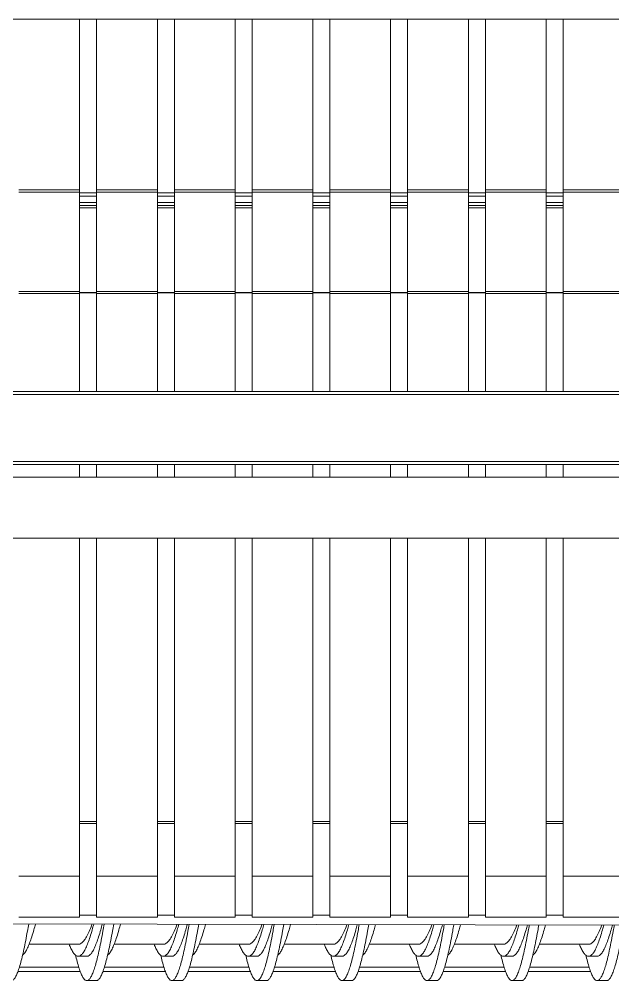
# Model space of a CAD drawing. Header units: millimetres. Extents: x 1761 to 11571, y -2876 to 3504.
# Drawn here: x 3321 to 3365, y -282.7 to -211.6 of the extents above; entities that cross this region are included whole.
import ezdxf

# ---------------------------------------------------------------- set-up
doc = ezdxf.new("R2010")
doc.units = ezdxf.units.MM
doc.layers.add('new', color=7, linetype='Continuous')

# ---------------------------------------------------------------- blocks, each defined once
blk = doc.blocks.new('SBJ')
at = {"color": 9, "linetype": 'Continuous', "lineweight": 15}
for p, q in [((172868.9, 76141.16), (176145.9, 76141.16)), ((173861.26, 76000.86), (173861.26, 76141.16)), ((173875.26, 76000.86), (173875.26, 76141.16)), ((173925.26, 76000.86), (173925.26, 76141.16)), ((173939.26, 76000.86), (173939.26, 76141.16)), ((173989.26, 76000.86), (173989.26, 76141.16)), ((174003.26, 76000.86), (174003.26, 76141.16)), ((174053.26, 76000.86), (174053.26, 76141.16)), ((174067.26, 76000.86), (174067.26, 76141.16)), ((174117.26, 76000.86), (174117.26, 76141.16)), ((174131.26, 76000.86), (174131.26, 76141.16)), ((174181.26, 76000.86), (174181.26, 76141.16)), ((174195.26, 76000.86), (174195.26, 76141.16)), ((174245.26, 76000.86), (174245.26, 76141.16)), ((174259.26, 76000.86), (174259.26, 76141.16)), ((173861.26, 76000.86), (173811.26, 76000.86)), ((173861.26, 75999.06), (173861.26, 76000.86)), ((173925.26, 76000.86), (173875.26, 76000.86)), ((173875.26, 75999.06), (173875.26, 76000.86)), ((173925.26, 75999.06), (173925.26, 76000.86)), ((173989.26, 76000.86), (173939.26, 76000.86)), ((173939.26, 75999.06), (173939.26, 76000.86)), ((173989.26, 75999.06), (173989.26, 76000.86)), ((174053.26, 76000.86), (174003.26, 76000.86)), ((174003.26, 75999.06), (174003.26, 76000.86)), ((174053.26, 75999.06), (174053.26, 76000.86)), ((174117.26, 76000.86), (174067.26, 76000.86)), ((174067.26, 75999.06), (174067.26, 76000.86)), ((174117.26, 75999.06), (174117.26, 76000.86)), ((174181.26, 76000.86), (174131.26, 76000.86)), ((174131.26, 75999.06), (174131.26, 76000.86)), ((174181.26, 75999.06), (174181.26, 76000.86)), ((174245.26, 76000.86), (174195.26, 76000.86)), ((174195.26, 75999.06), (174195.26, 76000.86)), ((174245.26, 75999.06), (174245.26, 76000.86)), ((174309.26, 76000.86), (174259.26, 76000.86)), ((174259.26, 75999.06), (174259.26, 76000.86)), ((173861.26, 75999.06), (173811.26, 75999.06)), ((173861.26, 75917.18), (173861.26, 75999.06)), ((173875.26, 75998.28), (173861.26, 75998.28)), ((173875.26, 75995.79), (173861.26, 75995.79)), ((173925.26, 75999.06), (173875.26, 75999.06)), ((173875.26, 75917.18), (173875.26, 75999.06)), ((173925.26, 75917.18), (173925.26, 75999.06)), ((173939.26, 75998.28), (173925.26, 75998.28)), ((173939.26, 75995.79), (173925.26, 75995.79)), ((173989.26, 75999.06), (173939.26, 75999.06)), ((173939.26, 75917.18), (173939.26, 75999.06)), ((173989.26, 75917.18), (173989.26, 75999.06)), ((174003.26, 75998.28), (173989.26, 75998.28)), ((174003.26, 75995.79), (173989.26, 75995.79)), ((174053.26, 75999.06), (174003.26, 75999.06)), ((174003.26, 75917.18), (174003.26, 75999.06)), ((174053.26, 75917.18), (174053.26, 75999.06)), ((174067.26, 75998.28), (174053.26, 75998.28)), ((174067.26, 75995.79), (174053.26, 75995.79)), ((174117.26, 75999.06), (174067.26, 75999.06)), ((174067.26, 75917.18), (174067.26, 75999.06)), ((174117.26, 75917.18), (174117.26, 75999.06)), ((174131.26, 75998.28), (174117.26, 75998.28)), ((174131.26, 75995.79), (174117.26, 75995.79)), ((174181.26, 75999.06), (174131.26, 75999.06)), ((174131.26, 75917.18), (174131.26, 75999.06)), ((174181.26, 75917.18), (174181.26, 75999.06)), ((174195.26, 75998.28), (174181.26, 75998.28)), ((174195.26, 75995.79), (174181.26, 75995.79)), ((174245.26, 75999.06), (174195.26, 75999.06)), ((174195.26, 75917.18), (174195.26, 75999.06)), ((174245.26, 75917.18), (174245.26, 75999.06)), ((174259.26, 75998.28), (174245.26, 75998.28)), ((174259.26, 75995.79), (174245.26, 75995.79)), ((174309.26, 75999.06), (174259.26, 75999.06)), ((174259.26, 75917.18), (174259.26, 75999.06)), ((173875.26, 75990.45), (173861.26, 75990.45)), ((173861.26, 75990.37), (173875.26, 75990.37)), ((173875.26, 75987.86), (173861.26, 75987.86)), ((173875.26, 75985.96), (173861.26, 75985.96)), ((173939.26, 75990.45), (173925.26, 75990.45)), ((173925.26, 75990.37), (173939.26, 75990.37)), ((173939.26, 75987.86), (173925.26, 75987.86)), ((173939.26, 75985.96), (173925.26, 75985.96)), ((174003.26, 75990.45), (173989.26, 75990.45)), ((173989.26, 75990.37), (174003.26, 75990.37)), ((174003.26, 75987.86), (173989.26, 75987.86)), ((174003.26, 75985.96), (173989.26, 75985.96)), ((174067.26, 75990.45), (174053.26, 75990.45)), ((174053.26, 75990.37), (174067.26, 75990.37)), ((174067.26, 75987.86), (174053.26, 75987.86)), ((174067.26, 75985.96), (174053.26, 75985.96)), ((174131.26, 75990.45), (174117.26, 75990.45)), ((174117.26, 75990.37), (174131.26, 75990.37)), ((174131.26, 75987.86), (174117.26, 75987.86)), ((174131.26, 75985.96), (174117.26, 75985.96)), ((174195.26, 75990.45), (174181.26, 75990.45)), ((174181.26, 75990.37), (174195.26, 75990.37)), ((174195.26, 75987.86), (174181.26, 75987.86)), ((174195.26, 75985.96), (174181.26, 75985.96)), ((174259.26, 75990.45), (174245.26, 75990.45)), ((174245.26, 75990.37), (174259.26, 75990.37)), ((174259.26, 75987.86), (174245.26, 75987.86)), ((174259.26, 75985.96), (174245.26, 75985.96)), ((173861.26, 75917.18), (173811.26, 75917.18)), ((173861.26, 75915.73), (173811.26, 75915.73)), ((173861.26, 75915.73), (173861.26, 75917.18)), ((173875.26, 75916.4), (173861.26, 75916.4)), ((173875.26, 75916.07), (173861.26, 75916.07)), ((173861.26, 75835.03), (173861.26, 75915.73)), ((173925.26, 75917.18), (173875.26, 75917.18)), ((173875.26, 75915.73), (173875.26, 75917.18)), ((173925.26, 75915.73), (173875.26, 75915.73)), ((173875.26, 75835.03), (173875.26, 75915.73)), ((173925.26, 75915.73), (173925.26, 75917.18)), ((173939.26, 75916.4), (173925.26, 75916.4)), ((173939.26, 75916.07), (173925.26, 75916.07)), ((173925.26, 75835.03), (173925.26, 75915.73)), ((173989.26, 75917.18), (173939.26, 75917.18)), ((173939.26, 75915.73), (173939.26, 75917.18)), ((173989.26, 75915.73), (173939.26, 75915.73)), ((173939.26, 75835.03), (173939.26, 75915.73)), ((173989.26, 75915.73), (173989.26, 75917.18)), ((174003.26, 75916.4), (173989.26, 75916.4)), ((174003.26, 75916.07), (173989.26, 75916.07)), ((173989.26, 75835.03), (173989.26, 75915.73)), ((174053.26, 75917.18), (174003.26, 75917.18)), ((174003.26, 75915.73), (174003.26, 75917.18)), ((174053.26, 75915.73), (174003.26, 75915.73)), ((174003.26, 75835.03), (174003.26, 75915.73)), ((174053.26, 75915.73), (174053.26, 75917.18)), ((174067.26, 75916.4), (174053.26, 75916.4)), ((174067.26, 75916.07), (174053.26, 75916.07)), ((174053.26, 75835.03), (174053.26, 75915.73)), ((174117.26, 75917.18), (174067.26, 75917.18)), ((174067.26, 75915.73), (174067.26, 75917.18)), ((174117.26, 75915.73), (174067.26, 75915.73)), ((174067.26, 75835.03), (174067.26, 75915.73)), ((174117.26, 75915.73), (174117.26, 75917.18)), ((174131.26, 75916.4), (174117.26, 75916.4)), ((174131.26, 75916.07), (174117.26, 75916.07)), ((174117.26, 75835.03), (174117.26, 75915.73)), ((174181.26, 75917.18), (174131.26, 75917.18)), ((174131.26, 75915.73), (174131.26, 75917.18)), ((174181.26, 75915.73), (174131.26, 75915.73)), ((174131.26, 75835.03), (174131.26, 75915.73)), ((174181.26, 75915.73), (174181.26, 75917.18)), ((174195.26, 75916.4), (174181.26, 75916.4)), ((174195.26, 75916.07), (174181.26, 75916.07)), ((174181.26, 75835.03), (174181.26, 75915.73)), ((174245.26, 75917.18), (174195.26, 75917.18)), ((174195.26, 75915.73), (174195.26, 75917.18)), ((174245.26, 75915.73), (174195.26, 75915.73)), ((174195.26, 75835.03), (174195.26, 75915.73)), ((174245.26, 75915.73), (174245.26, 75917.18)), ((174259.26, 75916.4), (174245.26, 75916.4)), ((174259.26, 75916.07), (174245.26, 75916.07)), ((174245.26, 75835.03), (174245.26, 75915.73)), ((174309.26, 75917.18), (174259.26, 75917.18)), ((174259.26, 75915.73), (174259.26, 75917.18)), ((174309.26, 75915.73), (174259.26, 75915.73)), ((174259.26, 75835.03), (174259.26, 75915.73)), ((172780.82, 75835.03), (176221.12, 75835.03)), ((176221.62, 75832.53), (172780.32, 75832.53)), ((172780.32, 75777.53), (176221.62, 75777.53)), ((176221.47, 75775.03), (172780.47, 75775.03)), ((173861.26, 75764.48), (173861.26, 75775.03)), ((173875.26, 75764.48), (173875.26, 75775.03)), ((173925.26, 75764.48), (173925.26, 75775.03)), ((173939.26, 75764.48), (173939.26, 75775.03)), ((173989.26, 75764.48), (173989.26, 75775.03)), ((174003.26, 75764.48), (174003.26, 75775.03)), ((174053.26, 75764.48), (174053.26, 75775.03)), ((174067.26, 75764.48), (174067.26, 75775.03)), ((174117.26, 75764.48), (174117.26, 75775.03)), ((174131.26, 75764.48), (174131.26, 75775.03)), ((174181.26, 75764.48), (174181.26, 75775.03)), ((174195.26, 75764.48), (174195.26, 75775.03)), ((174245.26, 75764.48), (174245.26, 75775.03)), ((174259.26, 75764.48), (174259.26, 75775.03)), ((175944.97, 75764.48), (173056.97, 75764.48)), ((172860.57, 75714.48), (176147.57, 75714.48)), ((173861.26, 75436.55), (173861.26, 75714.48)), ((173875.26, 75436.55), (173875.26, 75714.48)), ((173925.26, 75436.55), (173925.26, 75714.48)), ((173939.26, 75436.55), (173939.26, 75714.48)), ((173989.26, 75436.55), (173989.26, 75714.48)), ((174003.26, 75436.55), (174003.26, 75714.48)), ((174053.26, 75436.55), (174053.26, 75714.48)), ((174067.26, 75436.55), (174067.26, 75714.48)), ((174117.26, 75436.55), (174117.26, 75714.48)), ((174131.26, 75436.55), (174131.26, 75714.48)), ((174181.26, 75436.55), (174181.26, 75714.48)), ((174195.26, 75436.55), (174195.26, 75714.48)), ((174245.26, 75436.55), (174245.26, 75714.48)), ((174259.26, 75436.55), (174259.26, 75714.48)), ((173875.26, 75481.5), (173861.26, 75481.5)), ((173861.26, 75479.93), (173875.26, 75479.93)), ((173939.26, 75481.5), (173925.26, 75481.5)), ((173925.26, 75479.93), (173939.26, 75479.93)), ((174003.26, 75481.5), (173989.26, 75481.5)), ((173989.26, 75479.93), (174003.26, 75479.93)), ((174067.26, 75481.5), (174053.26, 75481.5)), ((174053.26, 75479.93), (174067.26, 75479.93)), ((174131.26, 75481.5), (174117.26, 75481.5)), ((174117.26, 75479.93), (174131.26, 75479.93)), ((174195.26, 75481.5), (174181.26, 75481.5)), ((174181.26, 75479.93), (174195.26, 75479.93)), ((174259.26, 75481.5), (174245.26, 75481.5)), ((174245.26, 75479.93), (174259.26, 75479.93)), ((173861.26, 75436.55), (173811.26, 75436.55)), ((173861.26, 75402.66), (173861.26, 75436.55)), ((173925.26, 75436.55), (173875.26, 75436.55)), ((173875.26, 75402.66), (173875.26, 75436.55)), ((173925.26, 75402.66), (173925.26, 75436.55)), ((173989.26, 75436.55), (173939.26, 75436.55)), ((173939.26, 75402.66), (173939.26, 75436.55)), ((173989.26, 75402.66), (173989.26, 75436.55)), ((174053.26, 75436.55), (174003.26, 75436.55)), ((174003.26, 75402.66), (174003.26, 75436.55)), ((174053.26, 75402.66), (174053.26, 75436.55)), ((174117.26, 75436.55), (174067.26, 75436.55)), ((174067.26, 75402.66), (174067.26, 75436.55)), ((174117.26, 75402.66), (174117.26, 75436.55)), ((174181.26, 75436.55), (174131.26, 75436.55)), ((174131.26, 75402.66), (174131.26, 75436.55)), ((174181.26, 75402.66), (174181.26, 75436.55)), ((174245.26, 75436.55), (174195.26, 75436.55)), ((174195.26, 75402.66), (174195.26, 75436.55)), ((174245.26, 75402.66), (174245.26, 75436.55)), ((174309.26, 75436.55), (174259.26, 75436.55)), ((174259.26, 75402.66), (174259.26, 75436.55)), ((173811.26, 75402.66), (173861.26, 75402.66)), ((173861.26, 75404.53), (173875.26, 75404.53)), ((173875.26, 75402.66), (173925.26, 75402.66)), ((173925.26, 75404.53), (173939.26, 75404.53)), ((173939.26, 75402.66), (173989.26, 75402.66)), ((173989.26, 75404.53), (174003.26, 75404.53)), ((174003.26, 75402.66), (174053.26, 75402.66)), ((174053.26, 75404.53), (174067.26, 75404.53)), ((174067.26, 75402.66), (174117.26, 75402.66)), ((174117.26, 75404.53), (174131.26, 75404.53)), ((174131.26, 75402.66), (174181.26, 75402.66)), ((174181.26, 75404.53), (174195.26, 75404.53)), ((174195.26, 75402.66), (174245.26, 75402.66)), ((174245.26, 75404.53), (174259.26, 75404.53)), ((174259.26, 75402.66), (174309.26, 75402.66)), ((174426.41, 75396.09), (172854.28, 75398.77)), ((173819.65, 75380.53), (173860.14, 75380.53)), ((173889.65, 75380.53), (173930.14, 75380.53)), ((173959.65, 75380.53), (174000.14, 75380.53)), ((174029.65, 75380.53), (174070.14, 75380.53)), ((174099.65, 75380.53), (174140.14, 75380.53)), ((174169.65, 75380.53), (174210.14, 75380.53)), ((174239.65, 75380.53), (174280.14, 75380.53)), ((173860.14, 75370.6), (173867.19, 75370.6)), ((173930.14, 75370.6), (173937.19, 75370.6)), ((174000.14, 75370.6), (174007.19, 75370.6)), ((174070.14, 75370.6), (174077.19, 75370.6)), ((174140.14, 75370.6), (174147.19, 75370.6)), ((174210.14, 75370.6), (174217.19, 75370.6)), ((174280.14, 75370.6), (174287.19, 75370.6)), ((173860.67, 75361.53), (173811.6, 75361.53)), ((173930.67, 75361.53), (173881.6, 75361.53)), ((174000.67, 75361.53), (173951.6, 75361.53)), ((174070.67, 75361.53), (174021.6, 75361.53)), ((174140.67, 75361.53), (174091.6, 75361.53)), ((174210.67, 75361.53), (174161.6, 75361.53)), ((174280.67, 75361.53), (174231.6, 75361.53)), ((173861.85, 75358.03), (173810.42, 75358.03)), ((173931.85, 75358.03), (173880.42, 75358.03)), ((174001.85, 75358.03), (173950.42, 75358.03)), ((174071.85, 75358.03), (174020.42, 75358.03)), ((174141.85, 75358.03), (174090.42, 75358.03)), ((174211.85, 75358.03), (174160.42, 75358.03)), ((174281.85, 75358.03), (174230.42, 75358.03)), ((173867.19, 75350.6), (173875.08, 75350.6)), ((173937.19, 75350.6), (173945.08, 75350.6)), ((174007.19, 75350.6), (174015.08, 75350.6)), ((174077.19, 75350.6), (174085.08, 75350.6)), ((174147.19, 75350.6), (174155.08, 75350.6)), ((174217.19, 75350.6), (174225.08, 75350.6)), ((174287.19, 75350.6), (174295.08, 75350.6))]:
    blk.add_line(p, q, dxfattribs=at)
for points, knots in [([(173819.37, 75397.12), (173819.02, 75395.16), (173818.18, 75390.49), (173816.86, 75383.55), (173815.4, 75376.41), (173813.94, 75369.95), (173812.48, 75364.27), (173811.02, 75359.47), (173809.57, 75355.63), (173808.11, 75352.79), (173806.65, 75351.14), (173805.64, 75350.45), (173805.12, 75350.63), (173805.08, 75350.64)], [0, 0, 0, 0, 0.0738288, 0.1758397, 0.2779319, 0.3799206, 0.4819758, 0.5840311, 0.6860198, 0.788112, 0.8901229, 0.9921338, 1, 1, 1, 1]), ([(173824.92, 75397.11), (173824.49, 75395.53), (173823.47, 75391.81), (173821.87, 75386.59), (173820.12, 75381.52), (173818.37, 75377.29), (173816.63, 75374.07), (173815.26, 75372.14), (173814.47, 75371.67), (173814.27, 75371.55)], [0, 0, 0, 0, 0.121678, 0.286115, 0.450553, 0.614906, 0.77926, 0.943698, 1, 1, 1, 1]), ([(173872.9, 75397.03), (173872.47, 75395.48), (173871.47, 75391.79), (173869.87, 75386.59), (173868.12, 75381.52), (173866.37, 75377.3), (173864.63, 75374.03), (173862.87, 75371.77), (173861.12, 75370.59), (173859.37, 75370.52), (173857.63, 75371.56), (173855.87, 75373.69), (173854.2, 75376.64), (173853.11, 75379.3), (173852.61, 75380.53)], [0, 0, 0, 0, 0.062728, 0.149006, 0.235284, 0.321518, 0.407752, 0.49403, 0.580307, 0.666541, 0.752775, 0.839053, 0.925331, 1, 1, 1, 1]), ([(173881.47, 75397.02), (173881.12, 75395.09), (173880.29, 75390.45), (173878.97, 75383.55), (173877.51, 75376.41), (173876.06, 75369.95), (173874.6, 75364.27), (173873.14, 75359.47), (173871.68, 75355.63), (173870.22, 75352.81), (173868.76, 75351.06), (173867.31, 75350.42), (173865.85, 75350.89), (173864.39, 75352.47), (173862.93, 75355.13), (173861.47, 75358.81), (173860.02, 75363.51), (173858.86, 75367.78), (173858.19, 75370.72), (173858.01, 75371.51)], [0, 0, 0, 0, 0.044177, 0.106343, 0.168558, 0.23071, 0.292903, 0.355095, 0.417247, 0.479462, 0.541628, 0.603793, 0.666008, 0.72816, 0.790353, 0.852545, 0.914697, 0.976912, 1, 1, 1, 1]), ([(173860.14, 75380.56), (173860.18, 75380.55), (173860.94, 75380.33), (173862.44, 75381.14), (173864.63, 75383.1), (173866.81, 75386.43), (173869, 75390.91), (173870.54, 75394.56), (173871.34, 75396.81), (173871.42, 75397.04)], [0, 0, 0, 0, 0.00992, 0.203745, 0.397563, 0.591377, 0.785186, 0.978993, 1, 1, 1, 1]), ([(173879.95, 75397.02), (173879.53, 75395.47), (173878.52, 75391.78), (173876.93, 75386.59), (173875.18, 75381.52), (173873.43, 75377.31), (173871.68, 75374.02), (173869.93, 75371.8), (173868.43, 75370.67), (173867.52, 75370.72), (173867.19, 75370.74)], [0, 0, 0, 0, 0.099499, 0.236713, 0.373926, 0.51107, 0.648213, 0.785427, 0.92264, 1, 1, 1, 1]), ([(173889.35, 75397), (173889.01, 75395.08), (173888.18, 75390.45), (173886.86, 75383.55), (173885.4, 75376.41), (173883.94, 75369.95), (173882.48, 75364.27), (173881.02, 75359.47), (173879.57, 75355.63), (173878.11, 75352.79), (173876.65, 75351.14), (173875.64, 75350.45), (173875.12, 75350.63), (173875.08, 75350.64)], [0, 0, 0, 0, 0.072433, 0.174597, 0.276844, 0.378986, 0.481195, 0.583404, 0.685547, 0.787793, 0.889957, 0.992122, 1, 1, 1, 1]), ([(173894.89, 75397), (173894.47, 75395.45), (173893.46, 75391.78), (173891.87, 75386.59), (173890.12, 75381.52), (173888.37, 75377.29), (173886.63, 75374.07), (173885.26, 75372.14), (173884.47, 75371.67), (173884.27, 75371.55)], [0, 0, 0, 0, 0.118948, 0.283896, 0.448845, 0.613709, 0.778574, 0.943523, 1, 1, 1, 1]), ([(173942.86, 75396.91), (173942.45, 75395.4), (173941.46, 75391.75), (173939.87, 75386.59), (173938.12, 75381.52), (173936.37, 75377.3), (173934.63, 75374.03), (173932.87, 75371.77), (173931.12, 75370.59), (173929.37, 75370.52), (173927.63, 75371.56), (173925.87, 75373.69), (173924.2, 75376.64), (173923.11, 75379.3), (173922.61, 75380.53)], [0, 0, 0, 0, 0.0612015, 0.1476199, 0.2340383, 0.3204127, 0.4067872, 0.4932056, 0.579624, 0.6659985, 0.7523729, 0.8387913, 0.9252097, 1, 1, 1, 1]), ([(173951.45, 75396.9), (173951.11, 75395.01), (173950.28, 75390.41), (173948.97, 75383.55), (173947.51, 75376.41), (173946.06, 75369.95), (173944.6, 75364.27), (173943.14, 75359.47), (173941.68, 75355.63), (173940.22, 75352.81), (173938.76, 75351.06), (173937.31, 75350.42), (173935.85, 75350.89), (173934.39, 75352.47), (173932.93, 75355.13), (173931.47, 75358.81), (173930.02, 75363.51), (173928.86, 75367.78), (173928.19, 75370.72), (173928.01, 75371.51)], [0, 0, 0, 0, 0.0433, 0.105523, 0.167795, 0.230004, 0.292253, 0.354503, 0.416712, 0.478984, 0.541207, 0.603429, 0.665702, 0.727911, 0.79016, 0.85241, 0.914619, 0.976891, 1, 1, 1, 1]), ([(173930.14, 75380.56), (173930.18, 75380.55), (173930.94, 75380.33), (173932.44, 75381.14), (173934.63, 75383.1), (173936.81, 75386.43), (173939, 75390.91), (173940.52, 75394.52), (173941.32, 75396.74), (173941.38, 75396.92)], [0, 0, 0, 0, 0.0099574, 0.20452, 0.3990761, 0.593627, 0.7881738, 0.9827181, 1, 1, 1, 1]), ([(173949.92, 75396.9), (173949.51, 75395.39), (173948.51, 75391.75), (173946.93, 75386.59), (173945.18, 75381.52), (173943.43, 75377.31), (173941.68, 75374.02), (173939.93, 75371.8), (173938.43, 75370.67), (173937.52, 75370.72), (173937.19, 75370.74)], [0, 0, 0, 0, 0.097165, 0.234734, 0.372303, 0.509802, 0.647301, 0.784871, 0.92244, 1, 1, 1, 1]), ([(173959.33, 75396.89), (173958.99, 75395), (173958.17, 75390.41), (173956.86, 75383.55), (173955.4, 75376.41), (173953.94, 75369.95), (173952.48, 75364.27), (173951.02, 75359.47), (173949.57, 75355.63), (173948.11, 75352.79), (173946.65, 75351.14), (173945.64, 75350.45), (173945.12, 75350.63), (173945.08, 75350.64)], [0, 0, 0, 0, 0.071033, 0.173351, 0.275752, 0.378049, 0.480412, 0.582775, 0.685072, 0.787472, 0.889791, 0.99211, 1, 1, 1, 1]), ([(173964.85, 75396.88), (173964.44, 75395.38), (173963.45, 75391.74), (173961.87, 75386.59), (173960.12, 75381.52), (173958.37, 75377.29), (173956.63, 75374.07), (173955.26, 75372.14), (173954.47, 75371.67), (173954.27, 75371.55)], [0, 0, 0, 0, 0.116201, 0.281664, 0.447126, 0.612505, 0.777884, 0.943347, 1, 1, 1, 1]), ([(174012.83, 75396.79), (174012.43, 75395.32), (174011.44, 75391.71), (174009.87, 75386.59), (174008.12, 75381.52), (174006.37, 75377.3), (174004.63, 75374.03), (174002.87, 75371.77), (174001.12, 75370.59), (173999.37, 75370.52), (173997.63, 75371.56), (173995.87, 75373.69), (173994.2, 75376.64), (173993.11, 75379.3), (173992.61, 75380.53)], [0, 0, 0, 0, 0.05967, 0.14623, 0.232789, 0.319304, 0.40582, 0.492379, 0.578938, 0.665454, 0.751969, 0.838528, 0.925088, 1, 1, 1, 1]), ([(174021.42, 75396.78), (174021.09, 75394.93), (174020.28, 75390.38), (174018.97, 75383.55), (174017.51, 75376.41), (174016.06, 75369.95), (174014.6, 75364.27), (174013.14, 75359.47), (174011.68, 75355.63), (174010.22, 75352.81), (174008.76, 75351.06), (174007.31, 75350.42), (174005.85, 75350.89), (174004.39, 75352.47), (174002.93, 75355.13), (174001.47, 75358.81), (174000.02, 75363.51), (173998.86, 75367.78), (173998.19, 75370.72), (173998.01, 75371.51)], [0, 0, 0, 0, 0.042421, 0.104701, 0.16703, 0.229296, 0.291603, 0.35391, 0.416176, 0.478506, 0.540785, 0.603065, 0.665394, 0.727661, 0.789968, 0.852274, 0.914541, 0.97687, 1, 1, 1, 1]), ([(174000.14, 75380.56), (174000.18, 75380.55), (174000.94, 75380.33), (174002.44, 75381.14), (174004.63, 75383.1), (174006.81, 75386.43), (174009, 75390.91), (174010.51, 75394.48), (174011.29, 75396.66), (174011.34, 75396.8)], [0, 0, 0, 0, 0.009995, 0.205301, 0.4006, 0.595894, 0.791184, 0.986472, 1, 1, 1, 1]), ([(174019.89, 75396.78), (174019.48, 75395.31), (174018.5, 75391.71), (174016.93, 75386.59), (174015.18, 75381.52), (174013.43, 75377.31), (174011.68, 75374.02), (174009.93, 75371.8), (174008.43, 75370.67), (174007.52, 75370.72), (174007.19, 75370.74)], [0, 0, 0, 0, 0.094818, 0.232745, 0.370672, 0.508528, 0.646385, 0.784311, 0.922238, 1, 1, 1, 1]), ([(174029.31, 75396.77), (174028.98, 75394.92), (174028.16, 75390.37), (174026.86, 75383.55), (174025.4, 75376.41), (174023.94, 75369.95), (174022.48, 75364.27), (174021.02, 75359.47), (174019.57, 75355.63), (174018.11, 75352.79), (174016.65, 75351.14), (174015.64, 75350.45), (174015.12, 75350.63), (174015.08, 75350.64)], [0, 0, 0, 0, 0.069628, 0.172102, 0.274657, 0.377108, 0.479626, 0.582144, 0.684596, 0.787151, 0.889625, 0.992098, 1, 1, 1, 1]), ([(174034.82, 75396.76), (174034.42, 75395.3), (174033.44, 75391.7), (174031.87, 75386.59), (174030.12, 75381.52), (174028.37, 75377.29), (174026.63, 75374.07), (174025.26, 75372.14), (174024.47, 75371.67), (174024.27, 75371.55)], [0, 0, 0, 0, 0.113436, 0.279417, 0.445397, 0.611293, 0.777189, 0.943169, 1, 1, 1, 1]), ([(174082.8, 75396.68), (174082.41, 75395.24), (174081.43, 75391.68), (174079.87, 75386.59), (174078.12, 75381.52), (174076.37, 75377.3), (174074.63, 75374.03), (174072.87, 75371.77), (174071.12, 75370.59), (174069.37, 75370.52), (174067.63, 75371.56), (174065.87, 75373.69), (174064.2, 75376.64), (174063.11, 75379.3), (174062.61, 75380.53)], [0, 0, 0, 0, 0.058134, 0.144835, 0.231536, 0.318192, 0.404849, 0.49155, 0.57825, 0.664907, 0.751564, 0.838265, 0.924965, 1, 1, 1, 1]), ([(174091.4, 75396.66), (174091.08, 75394.85), (174090.27, 75390.34), (174088.97, 75383.55), (174087.51, 75376.41), (174086.06, 75369.95), (174084.6, 75364.27), (174083.14, 75359.47), (174081.68, 75355.63), (174080.22, 75352.81), (174078.76, 75351.06), (174077.31, 75350.42), (174075.85, 75350.89), (174074.39, 75352.47), (174072.93, 75355.13), (174071.47, 75358.81), (174070.02, 75363.51), (174068.86, 75367.78), (174068.19, 75370.72), (174068.01, 75371.51)], [0, 0, 0, 0, 0.04154, 0.103877, 0.166264, 0.228588, 0.290952, 0.353316, 0.415639, 0.478026, 0.540363, 0.6027, 0.665087, 0.72741, 0.789774, 0.852138, 0.914462, 0.976849, 1, 1, 1, 1]), ([(174070.14, 75380.56), (174070.18, 75380.55), (174070.94, 75380.33), (174072.44, 75381.14), (174074.63, 75383.1), (174076.81, 75386.43), (174079, 75390.92), (174080.49, 75394.44), (174081.26, 75396.58), (174081.3, 75396.68)], [0, 0, 0, 0, 0.010034, 0.206088, 0.402136, 0.598179, 0.794218, 0.990254, 1, 1, 1, 1]), ([(174089.85, 75396.66), (174089.46, 75395.24), (174088.49, 75391.67), (174086.93, 75386.59), (174085.18, 75381.52), (174083.43, 75377.31), (174081.68, 75374.02), (174079.93, 75371.8), (174078.43, 75370.67), (174077.52, 75370.72), (174077.19, 75370.74)], [0, 0, 0, 0, 0.09246, 0.230746, 0.369032, 0.507248, 0.645463, 0.783749, 0.922036, 1, 1, 1, 1]), ([(174099.29, 75396.65), (174098.96, 75394.85), (174098.15, 75390.33), (174096.86, 75383.55), (174095.4, 75376.41), (174093.94, 75369.95), (174092.48, 75364.27), (174091.02, 75359.47), (174089.57, 75355.63), (174088.11, 75352.79), (174086.65, 75351.14), (174085.64, 75350.45), (174085.12, 75350.63), (174085.08, 75350.64)], [0, 0, 0, 0, 0.068219, 0.170848, 0.273559, 0.376165, 0.478838, 0.581512, 0.684118, 0.786829, 0.889457, 0.992086, 1, 1, 1, 1]), ([(174104.79, 75396.64), (174104.4, 75395.22), (174103.43, 75391.66), (174101.87, 75386.59), (174100.12, 75381.52), (174098.37, 75377.29), (174096.63, 75374.07), (174095.26, 75372.14), (174094.47, 75371.67), (174094.27, 75371.55)], [0, 0, 0, 0, 0.110655, 0.277156, 0.443657, 0.610074, 0.77649, 0.942991, 1, 1, 1, 1]), ([(174152.77, 75396.56), (174152.39, 75395.17), (174151.42, 75391.64), (174149.87, 75386.59), (174148.12, 75381.52), (174146.37, 75377.3), (174144.63, 75374.03), (174142.87, 75371.77), (174141.12, 75370.59), (174139.37, 75370.52), (174137.63, 75371.56), (174135.87, 75373.69), (174134.2, 75376.64), (174133.11, 75379.3), (174132.61, 75380.53)], [0, 0, 0, 0, 0.056593, 0.143435, 0.230278, 0.317076, 0.403875, 0.490718, 0.57756, 0.664359, 0.751157, 0.838, 0.924843, 1, 1, 1, 1]), ([(174161.38, 75396.54), (174161.06, 75394.78), (174160.26, 75390.3), (174158.97, 75383.55), (174157.51, 75376.41), (174156.06, 75369.95), (174154.6, 75364.27), (174153.14, 75359.47), (174151.68, 75355.63), (174150.22, 75352.81), (174148.76, 75351.06), (174147.31, 75350.42), (174145.85, 75350.89), (174144.39, 75352.47), (174142.93, 75355.13), (174141.47, 75358.81), (174140.02, 75363.51), (174138.86, 75367.78), (174138.19, 75370.72), (174138.01, 75371.51)], [0, 0, 0, 0, 0.040658, 0.103052, 0.165497, 0.227877, 0.290299, 0.352721, 0.415101, 0.477545, 0.53994, 0.602334, 0.664778, 0.727159, 0.789581, 0.852002, 0.914383, 0.976827, 1, 1, 1, 1]), ([(174140.14, 75380.56), (174140.18, 75380.55), (174140.94, 75380.33), (174142.44, 75381.14), (174144.63, 75383.1), (174146.81, 75386.43), (174149, 75390.92), (174150.48, 75394.41), (174151.23, 75396.5), (174151.25, 75396.56)], [0, 0, 0, 0, 0.0100723, 0.2068817, 0.4036843, 0.6004817, 0.797275, 0.9940657, 1, 1, 1, 1]), ([(174159.82, 75396.54), (174159.44, 75395.16), (174158.48, 75391.63), (174156.93, 75386.59), (174155.18, 75381.52), (174153.43, 75377.31), (174151.68, 75374.02), (174149.93, 75371.8), (174148.43, 75370.67), (174147.52, 75370.72), (174147.19, 75370.74)], [0, 0, 0, 0, 0.090089, 0.228736, 0.367383, 0.50596, 0.644537, 0.783184, 0.921832, 1, 1, 1, 1]), ([(174169.26, 75396.53), (174168.95, 75394.77), (174168.15, 75390.29), (174166.86, 75383.55), (174165.4, 75376.41), (174163.94, 75369.95), (174162.48, 75364.27), (174161.02, 75359.47), (174159.57, 75355.63), (174158.11, 75352.79), (174156.65, 75351.14), (174155.64, 75350.45), (174155.12, 75350.63), (174155.08, 75350.64)], [0, 0, 0, 0, 0.066807, 0.169591, 0.272457, 0.375219, 0.478048, 0.580877, 0.683639, 0.786505, 0.88929, 0.992074, 1, 1, 1, 1]), ([(174174.76, 75396.52), (174174.38, 75395.14), (174173.42, 75391.63), (174171.87, 75386.59), (174170.12, 75381.52), (174168.37, 75377.29), (174166.63, 75374.07), (174165.26, 75372.14), (174164.47, 75371.67), (174164.27, 75371.55)], [0, 0, 0, 0, 0.107856, 0.274881, 0.441906, 0.608846, 0.775786, 0.942812, 1, 1, 1, 1]), ([(174222.73, 75396.44), (174222.36, 75395.09), (174221.41, 75391.6), (174219.87, 75386.59), (174218.12, 75381.52), (174216.37, 75377.3), (174214.63, 75374.03), (174212.87, 75371.77), (174211.12, 75370.59), (174209.37, 75370.52), (174207.63, 75371.56), (174205.87, 75373.69), (174204.2, 75376.64), (174203.11, 75379.3), (174202.61, 75380.53)], [0, 0, 0, 0, 0.055046, 0.142031, 0.229016, 0.315957, 0.402898, 0.489883, 0.576868, 0.663809, 0.750749, 0.837734, 0.924719, 1, 1, 1, 1]), ([(174231.36, 75396.42), (174231.05, 75394.7), (174230.25, 75390.26), (174228.97, 75383.55), (174227.51, 75376.41), (174226.06, 75369.95), (174224.6, 75364.27), (174223.14, 75359.47), (174221.68, 75355.63), (174220.22, 75352.81), (174218.76, 75351.06), (174217.31, 75350.42), (174215.85, 75350.89), (174214.39, 75352.47), (174212.93, 75355.13), (174211.47, 75358.81), (174210.02, 75363.51), (174208.86, 75367.78), (174208.19, 75370.72), (174208.01, 75371.51)], [0, 0, 0, 0, 0.039774, 0.102226, 0.164728, 0.227166, 0.289645, 0.352124, 0.414562, 0.477064, 0.539516, 0.601968, 0.66447, 0.726908, 0.789387, 0.851866, 0.914304, 0.976806, 1, 1, 1, 1]), ([(174210.14, 75380.56), (174210.18, 75380.55), (174210.94, 75380.33), (174212.44, 75381.14), (174214.63, 75383.1), (174216.81, 75386.43), (174219, 75390.92), (174220.47, 75394.37), (174221.2, 75396.42), (174221.21, 75396.44)], [0, 0, 0, 0, 0.010111, 0.207681, 0.405244, 0.602802, 0.800356, 0.997907, 1, 1, 1, 1]), ([(174229.79, 75396.43), (174229.42, 75395.08), (174228.47, 75391.6), (174226.93, 75386.59), (174225.18, 75381.52), (174223.43, 75377.31), (174221.68, 75374.02), (174219.93, 75371.8), (174218.43, 75370.67), (174217.52, 75370.72), (174217.19, 75370.74)], [0, 0, 0, 0, 0.0877052, 0.2267158, 0.3657264, 0.5046661, 0.6436059, 0.7826165, 0.9216271, 1, 1, 1, 1]), ([(174239.24, 75396.41), (174238.93, 75394.69), (174238.14, 75390.26), (174236.86, 75383.55), (174235.4, 75376.41), (174233.94, 75369.95), (174232.48, 75364.27), (174231.02, 75359.47), (174229.57, 75355.63), (174228.11, 75352.79), (174226.65, 75351.14), (174225.64, 75350.45), (174225.12, 75350.63), (174225.08, 75350.64)], [0, 0, 0, 0, 0.065389, 0.16833, 0.271352, 0.37427, 0.477255, 0.580241, 0.683159, 0.786181, 0.889122, 0.992062, 1, 1, 1, 1]), ([(174244.72, 75396.4), (174244.36, 75395.06), (174243.41, 75391.59), (174241.87, 75386.59), (174240.12, 75381.52), (174238.37, 75377.29), (174236.63, 75374.07), (174235.26, 75372.14), (174234.47, 75371.67), (174234.27, 75371.55)], [0, 0, 0, 0, 0.105039, 0.272592, 0.440144, 0.607611, 0.775078, 0.942631, 1, 1, 1, 1]), ([(174292.7, 75396.32), (174292.34, 75395.01), (174291.4, 75391.56), (174289.87, 75386.59), (174288.12, 75381.52), (174286.37, 75377.3), (174284.63, 75374.03), (174282.87, 75371.77), (174281.12, 75370.59), (174279.37, 75370.52), (174277.63, 75371.56), (174275.87, 75373.69), (174274.2, 75376.64), (174273.11, 75379.3), (174272.61, 75380.53)], [0, 0, 0, 0, 0.053495, 0.140623, 0.227751, 0.314834, 0.401917, 0.489045, 0.576173, 0.663257, 0.75034, 0.837468, 0.924596, 1, 1, 1, 1]), ([(174301.34, 75396.3), (174301.04, 75394.62), (174300.25, 75390.22), (174298.97, 75383.55), (174297.51, 75376.41), (174296.06, 75369.95), (174294.6, 75364.27), (174293.14, 75359.47), (174291.68, 75355.63), (174290.22, 75352.81), (174288.76, 75351.06), (174287.31, 75350.42), (174285.85, 75350.89), (174284.39, 75352.47), (174282.93, 75355.13), (174281.47, 75358.81), (174280.02, 75363.51), (174278.86, 75367.78), (174278.19, 75370.72), (174278.01, 75371.51)], [0, 0, 0, 0, 0.038889, 0.101398, 0.163957, 0.226453, 0.28899, 0.351527, 0.414023, 0.476582, 0.539091, 0.601601, 0.66416, 0.726656, 0.789193, 0.851729, 0.914225, 0.976785, 1, 1, 1, 1]), ([(174280.14, 75380.56), (174280.18, 75380.55), (174280.94, 75380.33), (174282.44, 75381.15), (174284.63, 75383.09), (174286.81, 75386.45), (174288.98, 75390.8), (174290.43, 75394.45), (174291.14, 75396.26)], [0, 0, 0, 0, 0.010176, 0.209007, 0.407831, 0.60665, 0.805465, 1, 1, 1, 1]), ([(174299.75, 75396.31), (174299.4, 75395), (174298.46, 75391.56), (174296.93, 75386.59), (174295.18, 75381.52), (174293.43, 75377.31), (174291.68, 75374.02), (174289.93, 75371.8), (174288.43, 75370.67), (174287.52, 75370.72), (174287.19, 75370.74)], [0, 0, 0, 0, 0.0853092, 0.2246849, 0.3640605, 0.5033652, 0.6426699, 0.7820456, 0.9214213, 1, 1, 1, 1]), ([(174309.22, 75396.29), (174308.92, 75394.61), (174308.13, 75390.22), (174306.86, 75383.55), (174305.4, 75376.41), (174303.94, 75369.95), (174302.48, 75364.27), (174301.02, 75359.47), (174299.57, 75355.63), (174298.11, 75352.79), (174296.65, 75351.14), (174295.64, 75350.45), (174295.12, 75350.63), (174295.08, 75350.64)], [0, 0, 0, 0, 0.0639677, 0.1670647, 0.2702439, 0.3733185, 0.4764603, 0.5796022, 0.6826768, 0.785856, 0.888953, 0.99205, 1, 1, 1, 1])]:
    blk.add_open_spline(points, degree=3, knots=knots, dxfattribs=at)

msp = doc.modelspace()

# ---------------------------------------------------------------- block references
at = {"layer": 'new', "color": 1, "xscale": 0.09, "yscale": 0.09, "zscale": 0.09}
msp.add_blockref('SBJ', (-12322.008, -7064.273), dxfattribs=at)

doc.saveas('drawing.dxf')
